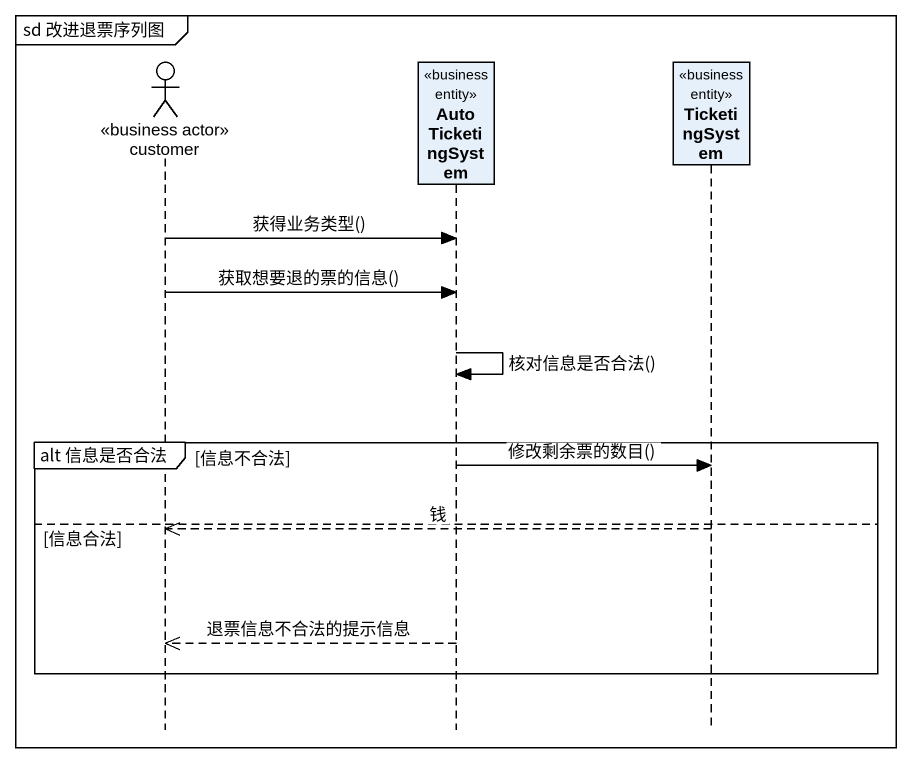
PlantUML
@startuml
mainframe sd 改进退票序列图
hide footbox
actor customer <<business actor>>
participant AutoTicketingSystem <<business entity>>
participant TicketingSystem <<business entity>>

customer -> AutoTicketingSystem : 获得业务类型()
customer -> AutoTicketingSystem : 获取想要退的票的信息()
AutoTicketingSystem -> AutoTicketingSystem : 核对信息是否合法()
group alt 信息是否合法 [信息不合法]
  AutoTicketingSystem -> TicketingSystem : 修改剩余票的数目()
else 信息合法
  TicketingSystem -->> customer : 钱
  AutoTicketingSystem -->> customer : 退票信息不合法的提示信息
end
@enduml
